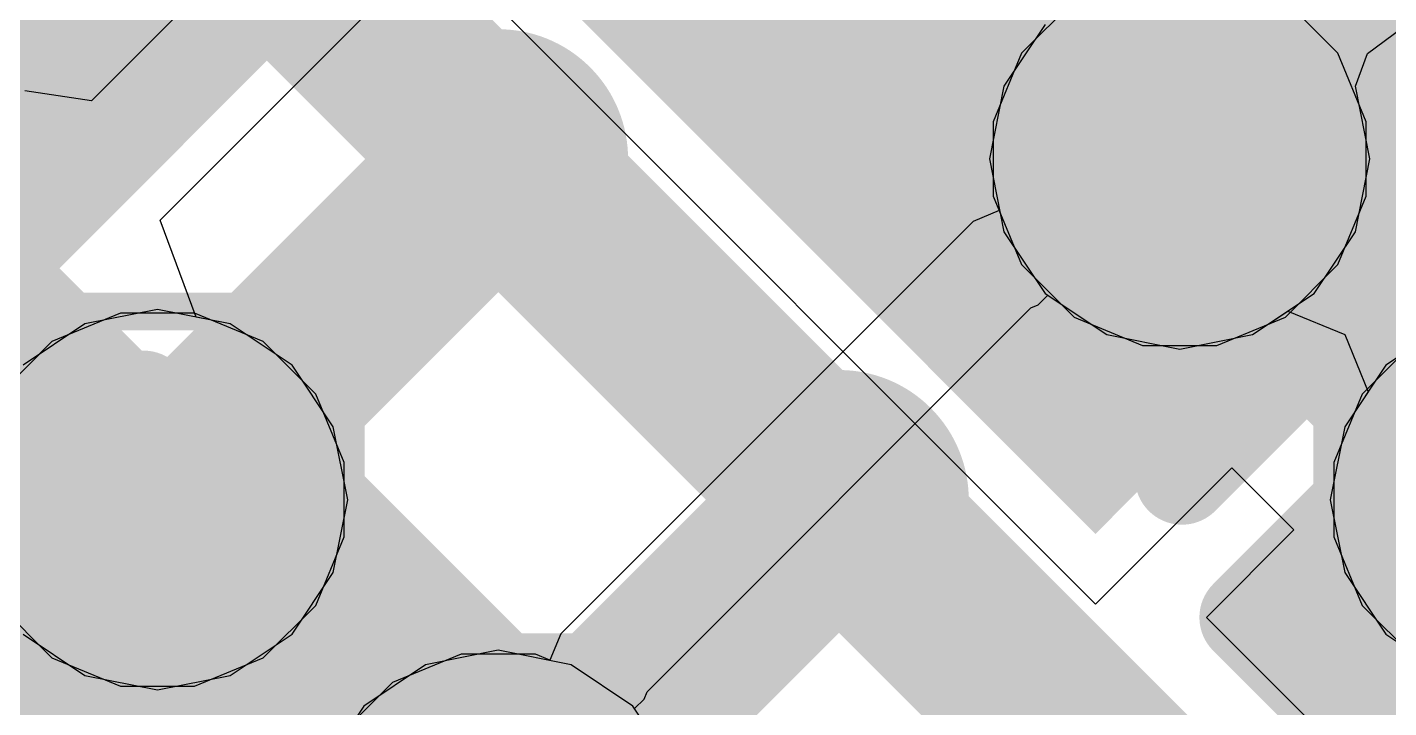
# Model space of a CAD drawing. Header units: inches. Extents: x -6 to 284, y -12 to 154.
# Drawn here: x 53.313 to 55.149, y 7.536 to 8.454 of the extents above; entities that cross this region are included whole.
import ezdxf

# ---------------------------------------------------------------- set-up
doc = ezdxf.new("R2010")
doc.units = ezdxf.units.IN
for name, color, linetype in [('Bottom Layer', 5, 'Continuous'), ('Bottom Overlay', 54, 'Continuous'), ('Bottom Paste', 16, 'Continuous'), ('Bottom Solder', 6, 'Continuous'), ('Drill Drawing', 1, 'Continuous'), ('GND-1', 16, 'Continuous'), ('GND-2', 90, 'Continuous'), ('GND-3', 216, 'Continuous'), ('GND-4', 54, 'Continuous'), ('PWR-1', 156, 'Continuous'), ('PWR-2', 130, 'Continuous'), ('Signal L1', 76, 'Continuous'), ('Signal L2', 6, 'Continuous'), ('Top Layer', 1, 'Continuous'), ('Top Paste', 8, 'Continuous'), ('Top Solder', 216, 'Continuous'), ('Via Holes', 16, 'Continuous')]:
    doc.layers.add(name, color=color, linetype=linetype)

# ---------------------------------------------------------------- blocks, each defined once
blk = doc.blocks.new('BGA_565_15_5_14_4__132')
at = {"layer": 'Top Layer'}
h = blk.add_hatch(color=1, dxfattribs=at)
edge = h.paths.add_edge_path()
edge.add_arc((-0.325, 0.325), 0.125, 0, 360)
h = blk.add_hatch(color=1, dxfattribs=at)
edge = h.paths.add_edge_path()
edge.add_arc((0.325, 0.325), 0.125, 0, 360)
h = blk.add_hatch(color=1, dxfattribs=at)
edge = h.paths.add_edge_path()
edge.add_arc((0.325, -0.325), 0.125, 0, 360)
h = blk.add_hatch(color=1, dxfattribs=at)
edge = h.paths.add_edge_path()
edge.add_arc((0.975, -0.325), 0.125, 0, 360)
at = {"layer": 'Top Paste'}
h = blk.add_hatch(color=8, dxfattribs=at)
edge = h.paths.add_edge_path()
edge.add_arc((-0.325, 0.325), 0.125, 0, 360)
h = blk.add_hatch(color=8, dxfattribs=at)
edge = h.paths.add_edge_path()
edge.add_arc((0.325, 0.325), 0.125, 0, 360)
h = blk.add_hatch(color=8, dxfattribs=at)
edge = h.paths.add_edge_path()
edge.add_arc((0.325, -0.325), 0.125, 0, 360)
h = blk.add_hatch(color=8, dxfattribs=at)
edge = h.paths.add_edge_path()
edge.add_arc((0.975, -0.325), 0.125, 0, 360)
at = {"layer": 'Top Solder'}
h = blk.add_hatch(color=216, dxfattribs=at)
edge = h.paths.add_edge_path()
edge.add_arc((-0.325, 0.325), 0.175, 0, 360)
h = blk.add_hatch(color=216, dxfattribs=at)
edge = h.paths.add_edge_path()
edge.add_arc((0.325, 0.325), 0.175, 0, 360)
h = blk.add_hatch(color=216, dxfattribs=at)
edge = h.paths.add_edge_path()
edge.add_arc((0.325, -0.325), 0.175, 0, 360)
h = blk.add_hatch(color=216, dxfattribs=at)
edge = h.paths.add_edge_path()
edge.add_arc((0.975, -0.325), 0.175, 0, 360)
blk = doc.blocks.new('C___0603_B_403')
at = {"layer": 'Bottom Layer'}
blk.add_hatch(color=5, dxfattribs=at).paths.add_polyline_path([(-1.143, -0.4445), (-1.143, 0.4445), (-0.381, 0.4445), (-0.381, -0.4445)])
at = {"layer": 'Bottom Paste'}
blk.add_hatch(color=16, dxfattribs=at).paths.add_polyline_path([(-1.143, -0.4445), (-1.143, 0.4445), (-0.381, 0.4445), (-0.381, -0.4445)])
at = {"layer": 'Bottom Solder'}
blk.add_hatch(color=6, dxfattribs=at).paths.add_polyline_path([(-1.203, -0.5045), (-1.203, 0.5045), (-0.321, 0.5045), (-0.321, -0.5045)])
at = {"layer": 'Bottom Overlay'}
for points in [[(-1.2446, 0.5334, 0.127, 0.127, 0), (-1.2446, -0.5334, 0.127, 0.127, 0)], [(-1.2446, -0.5334, 0.127, 0.127, 0), (-0.4572, -0.5334, 0.127, 0.127, 0)]]:
    blk.add_lwpolyline(points, format="xyseb", dxfattribs=at)
blk.add_lwpolyline([(-1.2764, -0.5334, 0.0635, 0.0635, 1), (-1.2128, -0.5334, 0.0635, 0.0635, 1)], format="xyseb", close=True, dxfattribs=at)
blk.add_lwpolyline([(-1.2764, -0.5334, 0.0635, 0.0635, 1), (-1.2128, -0.5334, 0.0635, 0.0635, 1)], format="xyseb", close=True, dxfattribs=at)
blk = doc.blocks.new('C___0603_B_404')
at = {"layer": 'Bottom Layer'}
for points in [[(-1.143, -0.4445), (-1.143, 0.4445), (-0.381, 0.4445), (-0.381, -0.4445)], [(0.381, -0.4445), (0.381, 0.4445), (1.143, 0.4445), (1.143, -0.4445)]]:
    blk.add_hatch(color=5, dxfattribs=at).paths.add_polyline_path(points)
at = {"layer": 'Bottom Paste'}
for points in [[(-1.143, -0.4445), (-1.143, 0.4445), (-0.381, 0.4445), (-0.381, -0.4445)], [(0.381, -0.4445), (0.381, 0.4445), (1.143, 0.4445), (1.143, -0.4445)]]:
    blk.add_hatch(color=16, dxfattribs=at).paths.add_polyline_path(points)
at = {"layer": 'Bottom Solder'}
for points in [[(-1.203, -0.5045), (-1.203, 0.5045), (-0.321, 0.5045), (-0.321, -0.5045)], [(0.321, -0.5045), (0.321, 0.5045), (1.203, 0.5045), (1.203, -0.5045)]]:
    blk.add_hatch(color=6, dxfattribs=at).paths.add_polyline_path(points)
at = {"layer": 'Bottom Overlay'}
for points in [[(-1.2446, 0.5334, 0.127, 0.127, 0), (-0.4572, 0.5334, 0.127, 0.127, 0)], [(0.4572, -0.5334, 0.127, 0.127, 0), (1.2446, -0.5334, 0.127, 0.127, 0)]]:
    blk.add_lwpolyline(points, format="xyseb", dxfattribs=at)
for points in [[(-0.4889, 0.5334, 0.0635, 0.0635, 1), (-0.4254, 0.5334, 0.0635, 0.0635, 1)], [(0.4254, -0.5334, 0.0635, 0.0635, 1), (0.4889, -0.5334, 0.0635, 0.0635, 1)]]:
    blk.add_lwpolyline(points, format="xyseb", close=True, dxfattribs=at)
blk = doc.blocks.new('C___0402_B_416')
at = {"layer": 'Bottom Layer'}
blk.add_hatch(color=5, dxfattribs=at).paths.add_polyline_path([(0.6985, 0.3175), (0.6985, -0.3175), (0.2413, -0.3175), (0.2413, 0.3175)])
at = {"layer": 'Bottom Paste'}
blk.add_hatch(color=16, dxfattribs=at).paths.add_polyline_path([(0.6985, 0.3175), (0.6985, -0.3175), (0.2413, -0.3175), (0.2413, 0.3175)])
at = {"layer": 'Bottom Solder'}
blk.add_hatch(color=6, dxfattribs=at).paths.add_polyline_path([(0.7585, 0.3775), (0.7585, -0.3775), (0.1813, -0.3775), (0.1813, 0.3775)])
at = {"layer": 'Bottom Overlay'}
for points in [[(0.7874, 0.4064, 0.127, 0.127, 0), (0.2794, 0.4064, 0.127, 0.127, 0)], [(0.7874, 0.4064, 0.127, 0.127, 0), (0.7874, -0.4064, 0.127, 0.127, 0)]]:
    blk.add_lwpolyline(points, format="xyseb", dxfattribs=at)
blk.add_lwpolyline([(0.7556, 0.4064, 0.0635, 0.0635, 1), (0.8191, 0.4064, 0.0635, 0.0635, 1)], format="xyseb", close=True, dxfattribs=at)
blk.add_lwpolyline([(0.7556, 0.4064, 0.0635, 0.0635, 1), (0.8191, 0.4064, 0.0635, 0.0635, 1)], format="xyseb", close=True, dxfattribs=at)

msp = doc.modelspace()

# ---------------------------------------------------------------- hatches: boundary and pattern name
at = {"layer": 'Bottom Layer'}
h = msp.add_hatch(color=5, dxfattribs=at)
edge = h.paths.add_edge_path()
edge.add_arc((54.8674, 8.276), 0.15, 0, 360)
h = msp.add_hatch(color=5, dxfattribs=at)
edge = h.paths.add_edge_path()
edge.add_arc((53.4886, 7.8164), 0.15, 0, 360)
at = {"layer": 'GND-1'}
h = msp.add_hatch(color=16, dxfattribs=at)
edge = h.paths.add_edge_path()
edge.add_arc((54.8674, 8.276), 0.15, 0, 360)
h = msp.add_hatch(color=16, dxfattribs=at)
edge = h.paths.add_edge_path()
edge.add_arc((53.4886, 7.8164), 0.15, 0, 360)
at = {"layer": 'GND-2'}
h = msp.add_hatch(color=90, dxfattribs=at)
edge = h.paths.add_edge_path()
edge.add_arc((54.8674, 8.276), 0.15, 0, 360)
h = msp.add_hatch(color=90, dxfattribs=at)
edge = h.paths.add_edge_path()
edge.add_arc((53.4886, 7.8164), 0.15, 0, 360)
at = {"layer": 'GND-3'}
h = msp.add_hatch(color=216, dxfattribs=at)
edge = h.paths.add_edge_path()
edge.add_arc((54.8674, 8.276), 0.15, 0, 360)
h = msp.add_hatch(color=216, dxfattribs=at)
edge = h.paths.add_edge_path()
edge.add_arc((53.4886, 7.8164), 0.15, 0, 360)
at = {"layer": 'GND-4'}
h = msp.add_hatch(color=54, dxfattribs=at)
edge = h.paths.add_edge_path()
edge.add_arc((54.8674, 8.276), 0.15, 0, 360)
h = msp.add_hatch(color=54, dxfattribs=at)
edge = h.paths.add_edge_path()
edge.add_arc((53.4886, 7.8164), 0.15, 0, 360)
at = {"layer": 'PWR-1'}
h = msp.add_hatch(color=156, dxfattribs=at)
edge = h.paths.add_edge_path()
edge.add_arc((54.8674, 8.276), 0.15, 0, 360)
h = msp.add_hatch(color=156, dxfattribs=at)
edge = h.paths.add_edge_path()
edge.add_arc((53.4886, 7.8164), 0.15, 0, 360)
at = {"layer": 'PWR-2'}
h = msp.add_hatch(color=130, dxfattribs=at)
edge = h.paths.add_edge_path()
edge.add_arc((54.8674, 8.276), 0.15, 0, 360)
h = msp.add_hatch(color=130, dxfattribs=at)
edge = h.paths.add_edge_path()
edge.add_arc((53.4886, 7.8164), 0.15, 0, 360)
at = {"layer": 'Signal L1'}
h = msp.add_hatch(color=76, dxfattribs=at)
edge = h.paths.add_edge_path()
edge.add_arc((54.8674, 8.276), 0.15, 0, 360)
h = msp.add_hatch(color=76, dxfattribs=at)
edge = h.paths.add_edge_path()
edge.add_arc((53.4886, 7.8164), 0.15, 0, 360)
at = {"layer": 'Signal L2'}
h = msp.add_hatch(color=6, dxfattribs=at)
edge = h.paths.add_edge_path()
edge.add_arc((54.8674, 8.276), 0.15, 0, 360)
h = msp.add_hatch(color=6, dxfattribs=at)
edge = h.paths.add_edge_path()
edge.add_arc((53.4886, 7.8164), 0.15, 0, 360)
at = {"layer": 'Top Layer'}
h = msp.add_hatch(color=1, dxfattribs=at)
edge = h.paths.add_edge_path()
edge.add_arc((54.8674, 8.276), 0.15, 0, 360)
h = msp.add_hatch(color=1, dxfattribs=at)
edge = h.paths.add_edge_path()
edge.add_arc((53.4886, 7.8164), 0.15, 0, 360)
at = {"layer": 'Via Holes'}
h = msp.add_hatch(color=7, dxfattribs=at)
edge = h.paths.add_edge_path()
edge.add_arc((54.8674, 8.276), 0.075, 0, 360)
h = msp.add_hatch(color=7, dxfattribs=at)
edge = h.paths.add_edge_path()
edge.add_arc((53.4886, 7.8164), 0.075, 0, 360)

# ---------------------------------------------------------------- linework, layer by layer
at = {"layer": 'Bottom Layer'}
for p, q in [((53.9456, 8.4838), (54.7538, 7.6755)), ((54.7538, 7.6755), (54.9377, 7.8595)), ((54.9377, 7.8595), (55.0215, 7.7756)), ((55.0215, 7.7756), (54.9036, 7.6577)), ((54.9036, 7.6577), (55.4065, 7.1548))]:
    msp.add_line(p, q, dxfattribs=at)
for points in [[(54.4078, 8.7356, 0.254, 0.254, 0), (54.8675, 8.276, 0.254, 0.254, 0)], [(54.4278, 8.7356, 0.254, 0.254, 0), (55.3371, 7.8264, 0.254, 0.254, 0)]]:
    msp.add_lwpolyline(points, format="xyseb", dxfattribs=at)
msp.add_lwpolyline([(54.804, 8.276, 0.127, 0.127, 1), (54.931, 8.276, 0.127, 0.127, 1)], format="xyseb", close=True, dxfattribs=at)
at = {"layer": 'Drill Drawing'}
for points in [[(54.6134, 8.022, 0.0508, 0.0508, 0), (54.6134, 8.53, 0.0508, 0.0508, 0)], [(55.1214, 8.022, 0.0508, 0.0508, 0), (55.1214, 8.53, 0.0508, 0.0508, 0)], [(53.2346, 8.0704, 0.0508, 0.0508, 0), (53.7426, 8.0704, 0.0508, 0.0508, 0)], [(53.7426, 7.5624, 0.0508, 0.0508, 0), (53.7426, 8.0704, 0.0508, 0.0508, 0)], [(55.0731, 8.0704, 0.0508, 0.0508, 0), (55.5811, 8.0704, 0.0508, 0.0508, 0)], [(55.0731, 7.5624, 0.0508, 0.0508, 0), (55.0731, 8.0704, 0.0508, 0.0508, 0)], [(54.6134, 8.022, 0.0508, 0.0508, 0), (55.1214, 8.022, 0.0508, 0.0508, 0)], [(53.6942, 7.6107, 0.0508, 0.0508, 0), (54.2022, 7.6107, 0.0508, 0.0508, 0)], [(53.6942, 7.1027, 0.0508, 0.0508, 0), (53.6942, 7.6107, 0.0508, 0.0508, 0)], [(54.2022, 7.1027, 0.0508, 0.0508, 0), (54.2022, 7.6107, 0.0508, 0.0508, 0)], [(53.2346, 7.5624, 0.0508, 0.0508, 0), (53.7426, 7.5624, 0.0508, 0.0508, 0)], [(55.0731, 7.5624, 0.0508, 0.0508, 0), (55.5811, 7.5624, 0.0508, 0.0508, 0)]]:
    msp.add_lwpolyline(points, format="xyseb", dxfattribs=at)
for points in [[(53.7299, 8.0704, 0.0254, 0.0254, 1), (53.7553, 8.0704, 0.0254, 0.0254, 1)], [(53.7299, 8.0704, 0.0254, 0.0254, 1), (53.7553, 8.0704, 0.0254, 0.0254, 1)], [(55.0604, 8.0704, 0.0254, 0.0254, 1), (55.0858, 8.0704, 0.0254, 0.0254, 1)], [(55.0604, 8.0704, 0.0254, 0.0254, 1), (55.0858, 8.0704, 0.0254, 0.0254, 1)], [(54.6007, 8.022, 0.0254, 0.0254, 1), (54.6261, 8.022, 0.0254, 0.0254, 1)], [(54.6007, 8.022, 0.0254, 0.0254, 1), (54.6261, 8.022, 0.0254, 0.0254, 1)], [(55.1087, 8.022, 0.0254, 0.0254, 1), (55.1341, 8.022, 0.0254, 0.0254, 1)], [(55.1087, 8.022, 0.0254, 0.0254, 1), (55.1341, 8.022, 0.0254, 0.0254, 1)], [(53.6815, 7.6107, 0.0254, 0.0254, 1), (53.7069, 7.6107, 0.0254, 0.0254, 1)], [(53.6815, 7.6107, 0.0254, 0.0254, 1), (53.7069, 7.6107, 0.0254, 0.0254, 1)], [(54.1895, 7.6107, 0.0254, 0.0254, 1), (54.2149, 7.6107, 0.0254, 0.0254, 1)], [(54.1895, 7.6107, 0.0254, 0.0254, 1), (54.2149, 7.6107, 0.0254, 0.0254, 1)], [(53.7299, 7.5624, 0.0254, 0.0254, 1), (53.7553, 7.5624, 0.0254, 0.0254, 1)], [(53.7299, 7.5624, 0.0254, 0.0254, 1), (53.7553, 7.5624, 0.0254, 0.0254, 1)], [(55.0604, 7.5624, 0.0254, 0.0254, 1), (55.0858, 7.5624, 0.0254, 0.0254, 1)], [(55.0604, 7.5624, 0.0254, 0.0254, 1), (55.0858, 7.5624, 0.0254, 0.0254, 1)]]:
    msp.add_lwpolyline(points, format="xyseb", close=True, dxfattribs=at)
at = {"layer": 'GND-1'}
for p, q in [((54.7249, 8.4893), (54.6541, 8.4185)), ((55.0807, 8.4185), (55.01, 8.4893)), ((54.6541, 8.4185), (54.6158, 8.326)), ((55.119, 8.326), (55.0807, 8.4185)), ((54.6158, 8.326), (54.6158, 8.2259)), ((55.119, 8.2259), (55.119, 8.326)), ((54.6158, 8.2259), (54.6541, 8.1335)), ((55.0807, 8.1335), (55.119, 8.2259)), ((54.6541, 8.1335), (54.7249, 8.0627)), ((55.01, 8.0627), (55.0807, 8.1335)), ((54.7249, 8.0627), (54.8174, 8.0244)), ((54.9175, 8.0244), (55.01, 8.0627)), ((55.1845, 8.0297), (55.1138, 7.9589)), ((54.8174, 8.0244), (54.9175, 8.0244)), ((55.1138, 7.9589), (55.0755, 7.8664)), ((55.0755, 7.8664), (55.0755, 7.7663)), ((55.0755, 7.7663), (55.1138, 7.6738)), ((55.1138, 7.6738), (55.1845, 7.6031))]:
    msp.add_line(p, q, dxfattribs=at)
at = {"layer": 'GND-2'}
for p, q in [((54.7249, 8.4893), (54.6541, 8.4185)), ((55.0807, 8.4185), (55.01, 8.4893)), ((54.6541, 8.4185), (54.6158, 8.326)), ((55.119, 8.326), (55.0807, 8.4185)), ((54.6158, 8.326), (54.6158, 8.2259)), ((55.119, 8.2259), (55.119, 8.326)), ((54.6158, 8.2259), (54.6541, 8.1335)), ((55.0807, 8.1335), (55.119, 8.2259)), ((54.6541, 8.1335), (54.7249, 8.0627)), ((55.01, 8.0627), (55.0807, 8.1335)), ((54.7249, 8.0627), (54.8174, 8.0244)), ((54.9175, 8.0244), (55.01, 8.0627)), ((55.1845, 8.0297), (55.1138, 7.9589)), ((54.8174, 8.0244), (54.9175, 8.0244)), ((55.1138, 7.9589), (55.0755, 7.8664)), ((55.0755, 7.8664), (55.0755, 7.7663)), ((55.0755, 7.7663), (55.1138, 7.6738)), ((55.1138, 7.6738), (55.1845, 7.6031))]:
    msp.add_line(p, q, dxfattribs=at)
at = {"layer": 'GND-3'}
for p, q in [((54.7249, 8.4893), (54.6541, 8.4185)), ((55.0807, 8.4185), (55.01, 8.4893)), ((54.6541, 8.4185), (54.6158, 8.326)), ((55.119, 8.326), (55.0807, 8.4185)), ((54.6158, 8.326), (54.6158, 8.2259)), ((55.119, 8.2259), (55.119, 8.326)), ((54.6158, 8.2259), (54.6541, 8.1335)), ((55.0807, 8.1335), (55.119, 8.2259)), ((54.6541, 8.1335), (54.7249, 8.0627)), ((55.01, 8.0627), (55.0807, 8.1335)), ((54.7249, 8.0627), (54.8174, 8.0244)), ((54.9175, 8.0244), (55.01, 8.0627)), ((55.1845, 8.0297), (55.1138, 7.9589)), ((54.8174, 8.0244), (54.9175, 8.0244)), ((55.1138, 7.9589), (55.0755, 7.8664)), ((55.0755, 7.8664), (55.0755, 7.7663)), ((55.0755, 7.7663), (55.1138, 7.6738)), ((55.1138, 7.6738), (55.1845, 7.6031))]:
    msp.add_line(p, q, dxfattribs=at)
at = {"layer": 'GND-4'}
for p, q in [((54.7249, 8.4893), (54.6541, 8.4185)), ((55.0807, 8.4185), (55.01, 8.4893)), ((54.6541, 8.4185), (54.6158, 8.326)), ((55.119, 8.326), (55.0807, 8.4185)), ((54.6158, 8.326), (54.6158, 8.2259)), ((55.119, 8.2259), (55.119, 8.326)), ((54.6158, 8.2259), (54.6541, 8.1335)), ((55.0807, 8.1335), (55.119, 8.2259)), ((54.6541, 8.1335), (54.7249, 8.0627)), ((55.01, 8.0627), (55.0807, 8.1335)), ((54.7249, 8.0627), (54.8174, 8.0244)), ((54.9175, 8.0244), (55.01, 8.0627)), ((55.1845, 8.0297), (55.1138, 7.9589)), ((54.8174, 8.0244), (54.9175, 8.0244)), ((55.1138, 7.9589), (55.0755, 7.8664)), ((55.0755, 7.8664), (55.0755, 7.7663)), ((55.0755, 7.7663), (55.1138, 7.6738)), ((55.1138, 7.6738), (55.1845, 7.6031))]:
    msp.add_line(p, q, dxfattribs=at)
at = {"layer": 'PWR-1'}
for p, q in [((53.4919, 8.1932), (54.4906, 9.1919)), ((53.8699, 8.8248), (53.3994, 8.3543)), ((53.3994, 8.3543), (53.3093, 8.3677)), ((53.5408, 8.0625), (53.4919, 8.1932)), ((53.5867, 8.0534), (53.5408, 8.0625)), ((53.67, 7.9978), (53.5867, 8.0534)), ((53.7256, 7.9145), (53.67, 7.9978)), ((53.7451, 7.8164), (53.7256, 7.9145)), ((53.7256, 7.7182), (53.7451, 7.8164)), ((53.67, 7.635), (53.7256, 7.7182)), ((53.3072, 7.635), (53.3904, 7.5794)), ((53.5867, 7.5794), (53.67, 7.635)), ((53.9482, 7.6133), (53.85, 7.5937)), ((54.0464, 7.5937), (53.9482, 7.6133)), ((53.85, 7.5937), (53.7668, 7.5381)), ((54.1296, 7.5381), (54.0464, 7.5937)), ((53.3904, 7.5794), (53.4886, 7.5598)), ((53.4886, 7.5598), (53.5867, 7.5794)), ((53.7668, 7.5381), (53.7112, 7.4549)), ((54.1852, 7.4549), (54.1296, 7.5381))]:
    msp.add_line(p, q, dxfattribs=at)
at = {"layer": 'PWR-2'}
for p, q in [((54.686, 8.4574), (54.6304, 8.3741)), ((54.6304, 8.3741), (54.6109, 8.276)), ((54.6109, 8.276), (54.6304, 8.1778)), ((54.6304, 8.1778), (54.686, 8.0946)), ((54.686, 8.0946), (54.7693, 8.039)), ((53.4886, 8.0729), (53.3904, 8.0534)), ((53.5867, 8.0534), (53.4886, 8.0729)), ((54.9656, 8.039), (55.0131, 8.0707)), ((55.0131, 8.0707), (55.0902, 8.0391)), ((53.3904, 8.0534), (53.3072, 7.9978)), ((53.67, 7.9978), (53.5867, 8.0534)), ((54.7693, 8.039), (54.8674, 8.0195)), ((54.8674, 8.0195), (54.9656, 8.039)), ((55.0902, 8.0391), (55.1218, 7.962)), ((53.7256, 7.9145), (53.67, 7.9978)), ((55.1218, 7.962), (55.09, 7.9145)), ((53.7451, 7.8164), (53.7256, 7.9145)), ((55.09, 7.9145), (55.0705, 7.8164)), ((53.7256, 7.7182), (53.7451, 7.8164)), ((55.0705, 7.8164), (55.09, 7.7182)), ((53.67, 7.635), (53.7256, 7.7182)), ((55.09, 7.7182), (55.1457, 7.635)), ((53.3072, 7.635), (53.3904, 7.5794)), ((53.5867, 7.5794), (53.67, 7.635)), ((55.1457, 7.635), (55.2289, 7.5794)), ((53.9482, 7.6133), (53.85, 7.5937)), ((54.0464, 7.5937), (53.9482, 7.6133)), ((53.85, 7.5937), (53.7668, 7.5381)), ((54.1296, 7.5381), (54.0464, 7.5937)), ((53.3904, 7.5794), (53.4886, 7.5598)), ((53.4886, 7.5598), (53.5867, 7.5794)), ((53.7668, 7.5381), (53.7112, 7.4549)), ((54.1852, 7.4549), (54.1296, 7.5381))]:
    msp.add_line(p, q, dxfattribs=at)
at = {"layer": 'Signal L2'}
for p, q in [((54.7249, 8.4893), (54.6541, 8.4185)), ((55.1208, 8.4181), (55.2289, 8.4986)), ((54.6541, 8.4185), (54.6158, 8.326)), ((55.1044, 8.3741), (55.1208, 8.4181)), ((55.124, 8.276), (55.1044, 8.3741)), ((54.6158, 8.326), (54.6158, 8.2259)), ((55.1044, 8.1778), (55.124, 8.276)), ((54.6158, 8.2259), (54.624, 8.2063)), ((54.624, 8.2063), (54.5888, 8.1918)), ((54.5888, 8.1918), (54.0324, 7.6353)), ((55.0488, 8.0946), (55.1044, 8.1778)), ((54.6766, 8.0793), (54.6895, 8.0923)), ((54.6895, 8.0923), (54.7693, 8.039)), ((54.9656, 8.039), (55.0488, 8.0946)), ((53.4385, 8.068), (53.3461, 8.0297)), ((53.5386, 8.068), (53.4385, 8.068)), ((53.6311, 8.0297), (53.5386, 8.068)), ((54.1489, 7.5575), (54.6667, 8.0753)), ((54.6667, 8.0753), (54.6766, 8.0793)), ((55.2289, 8.0534), (55.1457, 7.9978)), ((53.3461, 8.0297), (53.2753, 7.9589)), ((53.7019, 7.9589), (53.6311, 8.0297)), ((54.7693, 8.039), (54.8674, 8.0195)), ((54.8674, 8.0195), (54.9656, 8.039)), ((55.1457, 7.9978), (55.09, 7.9145)), ((53.7402, 7.8664), (53.7019, 7.9589)), ((55.09, 7.9145), (55.0705, 7.8164)), ((53.7402, 7.7663), (53.7402, 7.8664)), ((55.0705, 7.8164), (55.09, 7.7182)), ((53.7019, 7.6738), (53.7402, 7.7663)), ((55.09, 7.7182), (55.1457, 7.635)), ((53.2753, 7.6738), (53.3461, 7.6031)), ((53.6311, 7.6031), (53.7019, 7.6738)), ((54.0324, 7.6353), (54.0178, 7.6002)), ((55.1457, 7.635), (55.2289, 7.5794)), ((53.8981, 7.6083), (53.8057, 7.57)), ((53.9982, 7.6083), (53.8981, 7.6083)), ((54.0178, 7.6002), (53.9982, 7.6083)), ((53.3461, 7.6031), (53.4385, 7.5648)), ((53.5386, 7.5648), (53.6311, 7.6031)), ((53.8057, 7.57), (53.7349, 7.4993)), ((53.4385, 7.5648), (53.5386, 7.5648)), ((54.1448, 7.5476), (54.1489, 7.5575)), ((54.1319, 7.5347), (54.1448, 7.5476))]:
    msp.add_line(p, q, dxfattribs=at)
at = {"layer": 'Top Layer'}
for points in [[(53.029, 8.276, 0.254, 0.254, 0), (53.4886, 8.7356, 0.254, 0.254, 0)], [(53.4886, 8.7356, 0.254, 0.254, 0), (53.9482, 8.276, 0.254, 0.254, 0)], [(54.4078, 8.7356, 0.254, 0.254, 0), (54.8675, 8.276, 0.254, 0.254, 0)], [(53.0291, 8.2759, 0.254, 0.254, 0), (53.4886, 7.8164, 0.254, 0.254, 0)], [(53.4886, 7.8164, 0.254, 0.254, 0), (53.9482, 8.276, 0.254, 0.254, 0)], [(53.9483, 8.2759, 0.254, 0.254, 0), (54.4079, 7.8163, 0.254, 0.254, 0)], [(54.8675, 8.276, 0.254, 0.254, 0), (55.3271, 7.8164, 0.254, 0.254, 0)], [(53.0291, 7.3567, 0.254, 0.254, 0), (53.4887, 7.8163, 0.254, 0.254, 0)], [(53.4886, 7.8164, 0.254, 0.254, 0), (53.4887, 7.8163, 0.254, 0.254, 0)], [(53.4886, 7.8164, 0.254, 0.254, 0), (53.4887, 7.8163, 0.254, 0.254, 0)], [(53.4886, 7.8164, 0.254, 0.254, 0), (53.4886, 7.8164, 0.254, 0.254, 0)], [(53.4887, 7.8163, 0.254, 0.254, 0), (53.4887, 7.8163, 0.254, 0.254, 0)], [(53.4887, 7.8163, 0.254, 0.254, 0), (53.9482, 7.3567, 0.254, 0.254, 0)], [(53.9482, 7.3567, 0.254, 0.254, 0), (54.4078, 7.8164, 0.254, 0.254, 0)], [(54.4079, 7.8163, 0.254, 0.254, 0), (54.8675, 7.3567, 0.254, 0.254, 0)]]:
    msp.add_lwpolyline(points, format="xyseb", dxfattribs=at)
for points in [[(53.8847, 8.276, 0.127, 0.127, 1), (54.0117, 8.276, 0.127, 0.127, 1)], [(53.8847, 8.276, 0.127, 0.127, 1), (54.0117, 8.276, 0.127, 0.127, 1)], [(53.8848, 8.2759, 0.127, 0.127, 1), (54.0118, 8.2759, 0.127, 0.127, 1)], [(54.804, 8.276, 0.127, 0.127, 1), (54.931, 8.276, 0.127, 0.127, 1)], [(54.804, 8.276, 0.127, 0.127, 1), (54.931, 8.276, 0.127, 0.127, 1)], [(53.4251, 7.8164, 0.127, 0.127, 1), (53.5521, 7.8164, 0.127, 0.127, 1)], [(53.4251, 7.8164, 0.127, 0.127, 1), (53.5521, 7.8164, 0.127, 0.127, 1)], [(53.4251, 7.8164, 0.127, 0.127, 1), (53.5521, 7.8164, 0.127, 0.127, 1)], [(53.4251, 7.8164, 0.127, 0.127, 1), (53.5521, 7.8164, 0.127, 0.127, 1)], [(53.4251, 7.8164, 0.127, 0.127, 1), (53.5521, 7.8164, 0.127, 0.127, 1)], [(53.4251, 7.8164, 0.127, 0.127, 1), (53.5521, 7.8164, 0.127, 0.127, 1)], [(53.4252, 7.8163, 0.127, 0.127, 1), (53.5522, 7.8163, 0.127, 0.127, 1)], [(53.4252, 7.8163, 0.127, 0.127, 1), (53.5522, 7.8163, 0.127, 0.127, 1)], [(53.4252, 7.8163, 0.127, 0.127, 1), (53.5522, 7.8163, 0.127, 0.127, 1)], [(53.4252, 7.8163, 0.127, 0.127, 1), (53.5522, 7.8163, 0.127, 0.127, 1)], [(53.4252, 7.8163, 0.127, 0.127, 1), (53.5522, 7.8163, 0.127, 0.127, 1)], [(53.4252, 7.8163, 0.127, 0.127, 1), (53.5522, 7.8163, 0.127, 0.127, 1)], [(54.3443, 7.8164, 0.127, 0.127, 1), (54.4713, 7.8164, 0.127, 0.127, 1)], [(54.3444, 7.8163, 0.127, 0.127, 1), (54.4714, 7.8163, 0.127, 0.127, 1)], [(54.3444, 7.8163, 0.127, 0.127, 1), (54.4714, 7.8163, 0.127, 0.127, 1)]]:
    msp.add_lwpolyline(points, format="xyseb", close=True, dxfattribs=at)

# ---------------------------------------------------------------- block references
for name, p, rotation in [('BGA_565_15_5_14_4__132', (54.4079, 8.2759), 225), ('C___0603_B_403', (53.7912, 9.4077), 45), ('C___0603_B_404', (54.1701, 7.9001), 45), ('C___0402_B_416', (55.8016, 7.3883), 135)]:
    msp.add_blockref(name, p, dxfattribs=dict(rotation=rotation))

doc.saveas('drawing.dxf')
